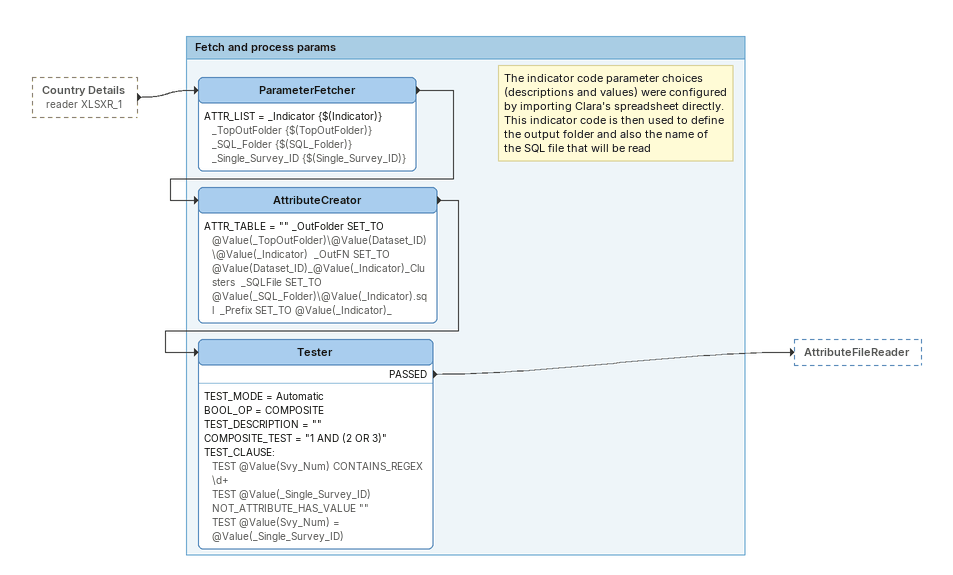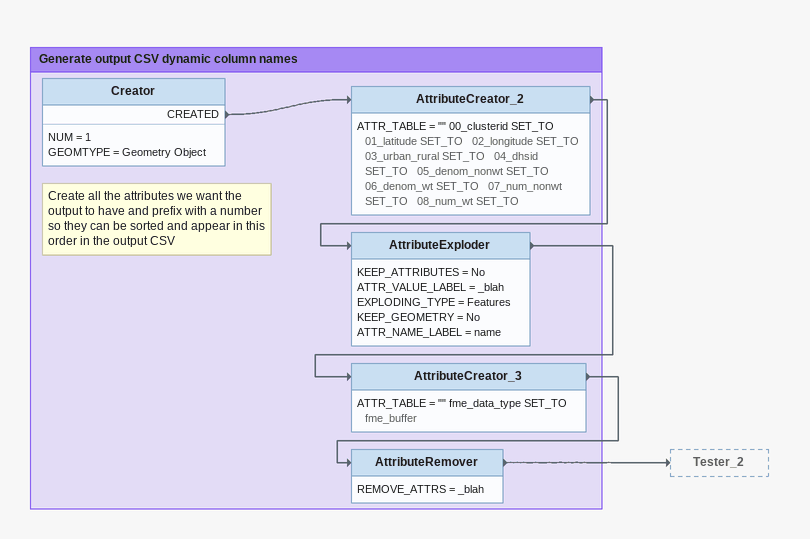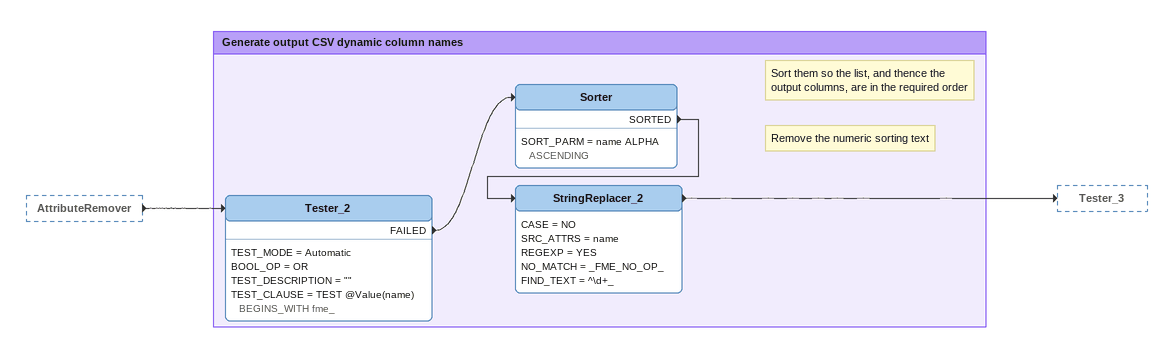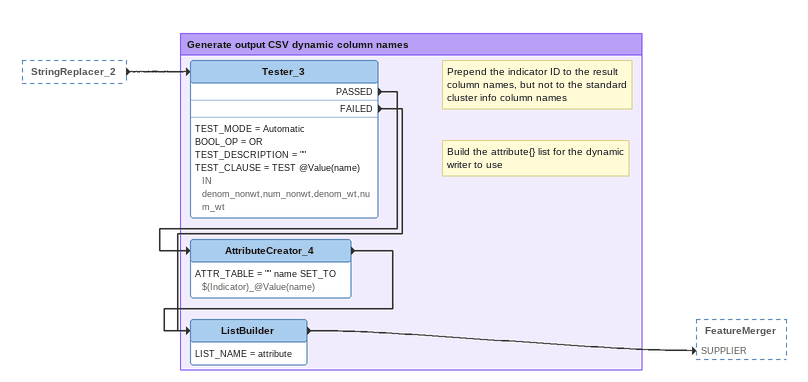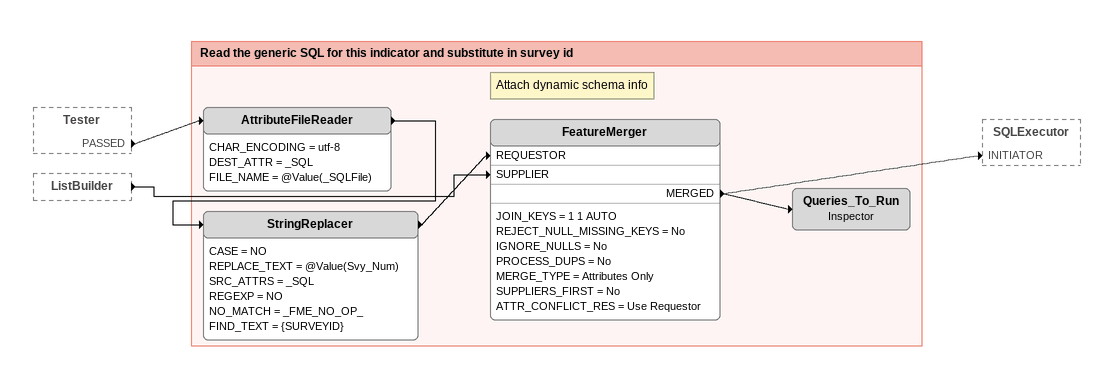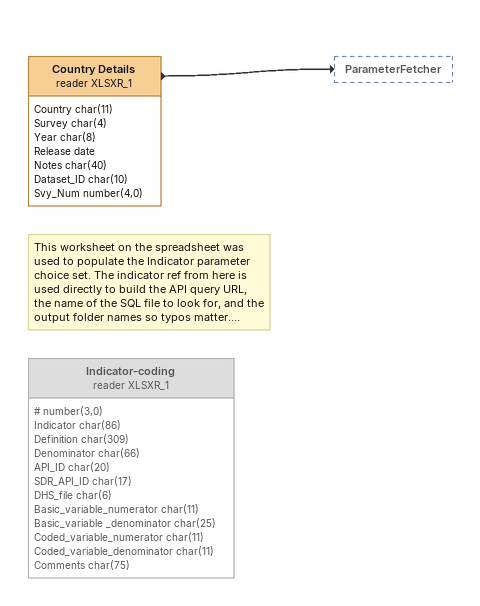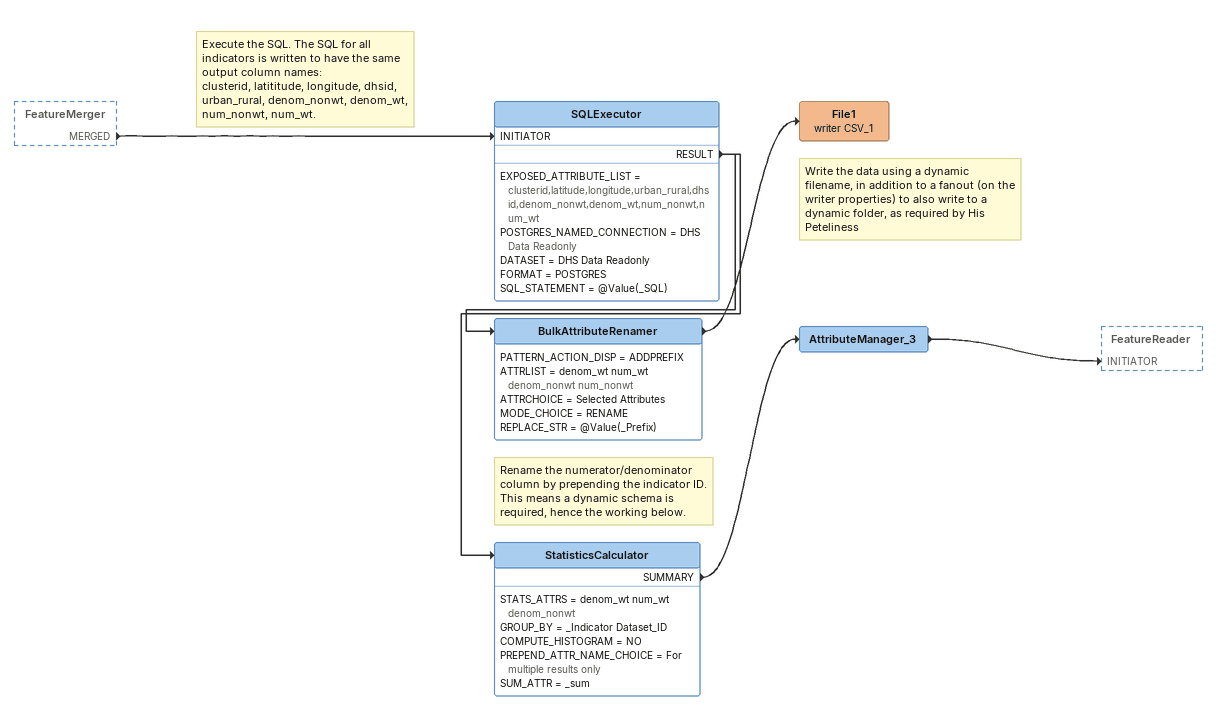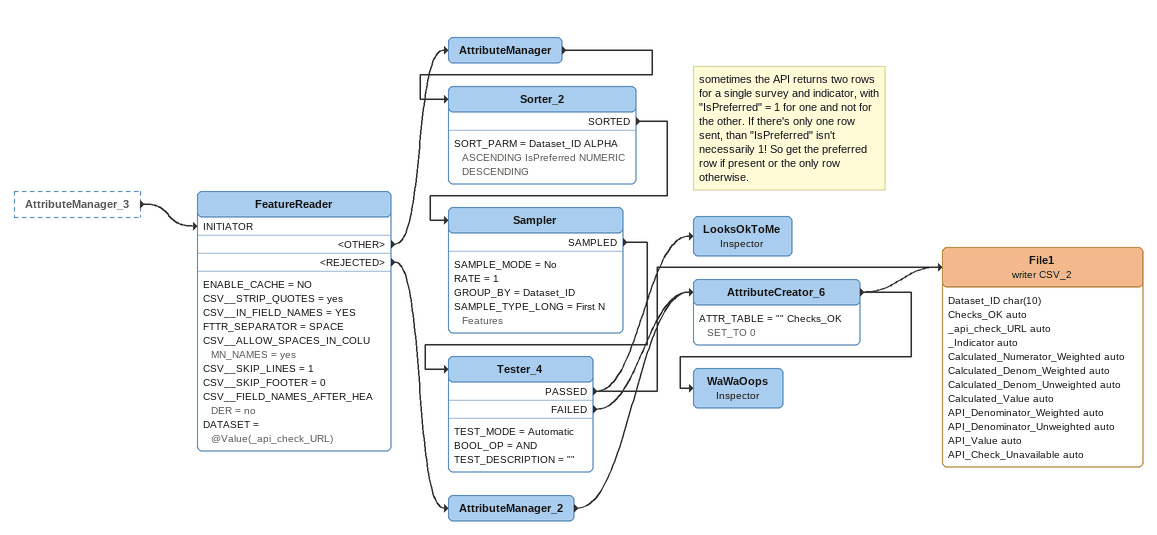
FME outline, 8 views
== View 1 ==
Country Details (reader XLSXR_1) [outside]
    -> ParameterFetcher

Bookmark: Fetch and process params
Note: The indicator code parameter choices (descriptions and values) were configured by importing Clara's spreadsheet directly. / This indicator code is then used to define the output folder and also the name of the SQL file that will be read
ParameterFetcher
    ATTR_LIST = _Indicator {$(Indicator)} _TopOutFolder {$(TopOutFolder)} _SQL_Folder {$(SQL_Folder)} _Single_Survey_ID {$(Single_Survey_ID)}
    -> AttributeCreator
AttributeCreator
    ATTR_TABLE = "" _OutFolder SET_TO @Value(_TopOutFolder)\@Value(Dataset_ID)\@Value(_Indicator)  _OutFN SET_TO @Value(Dataset_ID)_@Value(_Indicator)_Clusters  _SQLFile SET_TO @Value(_SQL_Folder)\@Value(_Indicator).sql  _Prefix SET_TO @Value(_Indicator)_
    -> Tester
Tester
    TEST_MODE = Automatic
    BOOL_OP = COMPOSITE
    TEST_DESCRIPTION = ""
    COMPOSITE_TEST = "1 AND (2 OR 3)"
    TEST_CLAUSE:
      TEST @Value(Svy_Num) CONTAINS_REGEX \d+
      TEST @Value(_Single_Survey_ID) NOT_ATTRIBUTE_HAS_VALUE ""
      TEST @Value(Svy_Num) = @Value(_Single_Survey_ID)
    PASSED -> AttributeFileReader

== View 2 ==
Bookmark: Generate output CSV dynamic column names
Creator
    NUM = 1
    GEOMTYPE = Geometry Object
    CREATED -> AttributeCreator_2
Note: Create all the attributes we want the output to have and prefix with a number so they can be sorted and appear in this order in the output CSV
AttributeCreator_2
    ATTR_TABLE = "" 00_clusterid SET_TO   01_latitude SET_TO   02_longitude SET_TO   03_urban_rural SET_TO   04_dhsid SET_TO   05_denom_nonwt SET_TO   06_denom_wt SET_TO   07_num_nonwt SET_TO   08_num_wt SET_TO
    -> AttributeExploder
AttributeExploder
    KEEP_ATTRIBUTES = No
    ATTR_VALUE_LABEL = _blah
    EXPLODING_TYPE = Features
    KEEP_GEOMETRY = No
    ATTR_NAME_LABEL = name
    -> AttributeCreator_3
AttributeCreator_3
    ATTR_TABLE = "" fme_data_type SET_TO fme_buffer
    -> AttributeRemover
AttributeRemover
    REMOVE_ATTRS = _blah
    -> Tester_2

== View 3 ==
AttributeRemover [outside]
    -> Tester_2

Bookmark: Generate output CSV dynamic column names
Tester_2
    TEST_MODE = Automatic
    BOOL_OP = OR
    TEST_DESCRIPTION = ""
    TEST_CLAUSE = TEST @Value(name) BEGINS_WITH fme_
    FAILED -> Sorter
Note: Sort them so the list, and thence the output columns, are in the required order
Sorter
    SORT_PARM = name ALPHA ASCENDING
    SORTED -> StringReplacer_2
Note: Remove the numeric sorting text
StringReplacer_2
    CASE = NO
    SRC_ATTRS = name
    REGEXP = YES
    NO_MATCH = _FME_NO_OP_
    FIND_TEXT = ^\d+_
    -> Tester_3

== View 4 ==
StringReplacer_2 [outside]
    -> Tester_3

Bookmark: Generate output CSV dynamic column names
Note: Prepend the indicator ID to the result column names, but not to the standard cluster info column names
Tester_3
    TEST_MODE = Automatic
    BOOL_OP = OR
    TEST_DESCRIPTION = ""
    TEST_CLAUSE = TEST @Value(name) IN denom_nonwt,num_nonwt,denom_wt,num_wt
    PASSED -> AttributeCreator_4
    FAILED -> ListBuilder
AttributeCreator_4
    ATTR_TABLE = "" name SET_TO $(Indicator)_@Value(name)
    -> ListBuilder
Note: Build the attribute{} list for the dynamic writer to use
ListBuilder
    LIST_NAME = attribute
    -> FeatureMerger [SUPPLIER]

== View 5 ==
Tester [outside]
    PASSED -> AttributeFileReader
ListBuilder [outside]
    -> FeatureMerger [SUPPLIER]

Bookmark: Read the generic SQL for this indicator and substitute in survey id
AttributeFileReader
    CHAR_ENCODING = utf-8
    DEST_ATTR = _SQL
    FILE_NAME = @Value(_SQLFile)
    -> StringReplacer
StringReplacer
    CASE = NO
    REPLACE_TEXT = @Value(Svy_Num)
    SRC_ATTRS = _SQL
    REGEXP = NO
    NO_MATCH = _FME_NO_OP_
    FIND_TEXT = {SURVEYID}
    -> FeatureMerger [REQUESTOR]
Note: Attach dynamic schema info
FeatureMerger
    JOIN_KEYS = 1 1 AUTO
    REJECT_NULL_MISSING_KEYS = No
    IGNORE_NULLS = No
    PROCESS_DUPS = No
    MERGE_TYPE = Attributes Only
    SUPPLIERS_FIRST = No
    ATTR_CONFLICT_RES = Use Requestor
    MERGED -> SQLExecutor [INITIATOR]
    MERGED -> Queries_To_Run
Queries_To_Run: Inspector

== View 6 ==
Country Details (reader XLSXR_1)
    attributes: Country char(11), Survey char(4), Year char(8), Release date, Notes char(40), Dataset_ID char(10), Svy_Num number(4,0)
    -> ParameterFetcher
Note: This worksheet on the spreadsheet was used to populate the Indicator parameter choice set. The indicator ref from here is used directly to build the API query URL, the name of the SQL file to look for, and the output folder names so typos matter....
Indicator-coding (reader XLSXR_1) [off]
    attributes: # number(3,0), Indicator char(86), Definition char(309), Denominator char(66), API_ID char(20), SDR_API_ID char(17), DHS_file char(6), Basic_variable_numerator char(11), Basic_variable _denominator char(25), Coded_variable_numerator char(11), Coded_variable_denominator char(11), Comments char(75)

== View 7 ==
FeatureMerger [outside]
    MERGED -> SQLExecutor [INITIATOR]
Note: Execute the SQL. The SQL for all indicators is written to have the same output column names: / clusterid, latititude, longitude, dhsid, urban_rural, denom_nonwt, denom_wt, num_nonwt, num_wt.
SQLExecutor
    EXPOSED_ATTRIBUTE_LIST = clusterid,latitude,longitude,urban_rural,dhsid,denom_nonwt,denom_wt,num_nonwt,num_wt
    POSTGRES_NAMED_CONNECTION = DHS Data Readonly
    DATASET = DHS Data Readonly
    FORMAT = POSTGRES
    SQL_STATEMENT = @Value(_SQL)
    RESULT -> BulkAttributeRenamer
    RESULT -> StatisticsCalculator
Note: Rename the numerator/denominator column by prepending the indicator ID. This means a dynamic schema is required, hence the working below.
BulkAttributeRenamer
    PATTERN_ACTION_DISP = ADDPREFIX
    ATTRLIST = denom_wt num_wt denom_nonwt num_nonwt
    ATTRCHOICE = Selected Attributes
    MODE_CHOICE = RENAME
    REPLACE_STR = @Value(_Prefix)
    -> File1 (writer CSV_1)
Note: Write the data using a dynamic filename, in addition to a fanout (on the writer properties) to also write to a dynamic folder, as required by His Peteliness
File1 (writer CSV_1)
StatisticsCalculator
    STATS_ATTRS = denom_wt num_wt denom_nonwt
    GROUP_BY = _Indicator Dataset_ID
    COMPUTE_HISTOGRAM = NO
    PREPEND_ATTR_NAME_CHOICE = For multiple results only
    SUM_ATTR = _sum
    SUMMARY -> AttributeManager_3
AttributeManager_3
    -> FeatureReader [INITIATOR]

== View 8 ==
AttributeManager_3 [outside]
    -> FeatureReader [INITIATOR]
FeatureReader
    ENABLE_CACHE = NO
    CSV__STRIP_QUOTES = yes
    CSV__IN_FIELD_NAMES = YES
    FTTR_SEPARATOR = SPACE
    CSV__ALLOW_SPACES_IN_COLUMN_NAMES = yes
    CSV__SKIP_LINES = 1
    CSV__SKIP_FOOTER = 0
    CSV__FIELD_NAMES_AFTER_HEADER = no
    DATASET = @Value(_api_check_URL)
    <OTHER> -> AttributeManager
    <REJECTED> -> AttributeManager_2
AttributeManager
    -> Sorter_2
Note: sometimes the API returns two rows for a single survey and indicator, with "IsPreferred" = 1 for one and not for the other. If there's only one row sent, than "IsPreferred" isn't necessarily 1! So get the preferred row if present or the only row otherwise.
Sorter_2
    SORT_PARM = Dataset_ID ALPHA ASCENDING IsPreferred NUMERIC DESCENDING
    SORTED -> Sampler
Sampler
    SAMPLE_MODE = No
    RATE = 1
    GROUP_BY = Dataset_ID
    SAMPLE_TYPE_LONG = First N Features
    SAMPLED -> Tester_4
Tester_4
    TEST_MODE = Automatic
    BOOL_OP = AND
    TEST_DESCRIPTION = ""
    PASSED -> LooksOkToMe
    PASSED -> File1 (writer CSV_2)
    FAILED -> AttributeCreator_6
LooksOkToMe: Inspector
AttributeManager_2
    -> AttributeCreator_6
AttributeCreator_6
    ATTR_TABLE = "" Checks_OK SET_TO 0
    -> File1 (writer CSV_2)
    -> WaWaOops
File1 (writer CSV_2)
    attributes: Dataset_ID char(10), Checks_OK auto, _api_check_URL auto, _Indicator auto, Calculated_Numerator_Weighted auto, Calculated_Denom_Weighted auto, Calculated_Denom_Unweighted auto, Calculated_Value auto, API_Denominator_Weighted auto, API_Denominator_Unweighted auto, API_Value auto, API_Check_Unavailable auto
WaWaOops: Inspector
